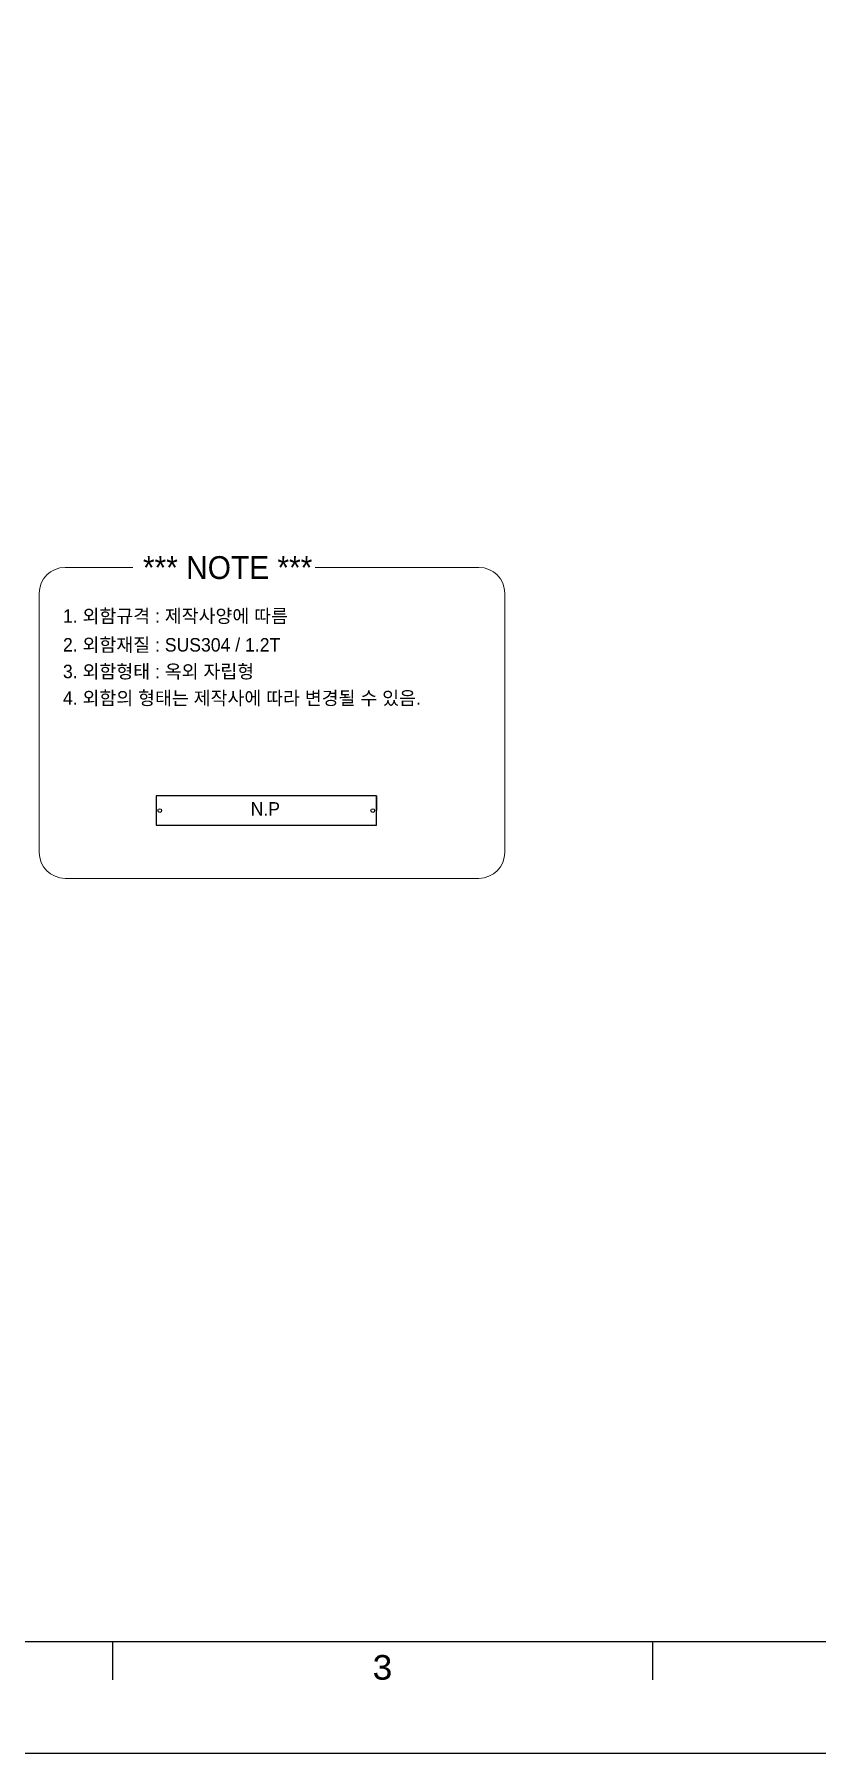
# Model space of a CAD drawing. Header units: feet. Extents: x 1 to 168002, y -59383 to 29717.
# Drawn here: x 25867 to 32840, y -59383 to -44062 of the extents above; entities that cross this region are included whole.
import ezdxf
from ezdxf.enums import TextEntityAlignment as Align

# ---------------------------------------------------------------- set-up
doc = ezdxf.new("R2010")
doc.units = ezdxf.units.FT
doc.header["$LTSCALE"] = 50
doc.header["$MEASUREMENT"] = 0
doc.linetypes.add('CONTINU', pattern=[0])
doc.layers.get('0').update_dxf_attribs({"linetype": 'CONTINUOUS'})
doc.layers.add('Border', color=7, linetype='CONTINUOUS', lineweight=0)
doc.layers.add('E-Text-1', color=2, linetype='CONTINUOUS')
doc.styles.add('TB-1$0$MONOTXT', font='monotxt_.ttf')
doc.styles.add('굴림', font='')
doc.styles.add('돋움', font='')
doc.styles.get('굴림').set_extended_font_data('Gulim')
doc.styles.get('돋움').set_extended_font_data('Dotum')

# ---------------------------------------------------------------- blocks, each defined once
blk = doc.blocks.new('FORMAT')
at = {"layer": 'Border', "color": 0, "linetype": 'Continuous', "lineweight": 25}
for p, q in [((2500, 1000), (41000, 1000)), ((26562, 1000), (26562, 659)), ((31375, 1000), (31375, 659)), ((31375, 1000), (31375, 659))]:
    blk.add_line(p, q, dxfattribs=at)
blk.add_lwpolyline([(0, 0), (0, 29700), (42000, 29700), (42000, 0)], close=True, dxfattribs=at)
at = {"layer": 'Border', "color": 0, "linetype": 'Continuous', "lineweight": 25, "style": 'TB-1$0$MONOTXT'}
blk.add_text('3', height=219, dxfattribs=at).set_placement((28968, 878), align=Align.TOP_CENTER)
blk = doc.blocks.new('TITLE')
at = {"xscale": 0.01, "yscale": 0.01, "zscale": 0.01}
blk.add_blockref('FORMAT', (0, 0), dxfattribs=at)

msp = doc.modelspace()

# ---------------------------------------------------------------- linework, layer by layer
at = {"color": 7, "lineweight": 9}
for p, q in [((26746.3, -48811.8, 0.1), (26141.5, -48811.8, 0.1)), ((28370.5, -48811.8, 0.1), (29829.8, -48811.8, 0.1)), ((25910.7, -49042.6, 0.1), (25910.7, -51352.2, 0.1)), ((26141.5, -51583, 0.1), (29829.8, -51583, 0.1))]:
    msp.add_line(p, q, dxfattribs=at)
at = {"lineweight": 9}
msp.add_line((30060.6, -51352.2, 0.1), (30060.6, -49042.6, 0.1), dxfattribs=at)
for p, q in [((28916.3, -50848.2, 0.1), (26952.6, -50848.2, 0.1)), ((26952.6, -50848.2, 0.1), (26952.6, -51110, 0.1)), ((28916.3, -51110, 0.1), (28916.3, -50848.2, 0.1)), ((28916.3, -50848.2, 0.1), (28916.3, -50979.1, 0.1)), ((26952.6, -51110, 0.1), (28916.3, -51110, 0.1))]:
    msp.add_line(p, q)
for centre in [(26985.4, -50979.1, 0.1), (28883.6, -50979.1, 0.1)]:
    msp.add_circle(centre, 16.4)
at = {"color": 7, "lineweight": 9}
for centre, start, end in [((26141.5, -49042.6, 0.1), 90, 180), ((29829.8, -49042.6, 0.1), 0, 90), ((26141.5, -51352.2, 0.1), 180, 270), ((29829.8, -51352.2, 0.1), 270, 0)]:
    msp.add_arc(centre, 230.8, start, end, dxfattribs=at)

# ---------------------------------------------------------------- block references
at = {"color": 7, "linetype": 'CONTINU', "ltscale": 100, "xscale": 100, "yscale": 100, "zscale": 100}
msp.add_blockref('TITLE', (1.4, -59383.3, 0.1), dxfattribs=at)

# ---------------------------------------------------------------- texts
at = {"color": 0, "style": '돋움'}
msp.add_text('N.P', height=120, dxfattribs=at).set_placement((27795, -51024, 0.1))
at = {"color": 0, "linetype": 'Continuous', "lineweight": 9, "insert": (26835.1, -48711.7, 0.1), "char_height": 203.59, "width": 2181.344, "attachment_point": 1, "style": '굴림'}
msp.add_mtext('{\\fHYkanB|b0|i0|c129|p18;*** NOTE ***}', dxfattribs=at)
at = {"layer": 'E-Text-1', "style": '돋움'}
for s, p in [('1. 외함규격 : 제작사양에 따름', (26122, -49304.9, 0.1)), ('2. 외함재질 : SUS304 / 1.2T ', (26122, -49561.9, 0.1)), ('3. 외함형태 : 옥외 자립형 ', (26122, -49799.2, 0.1)), ('4. 외함의 형태는 제작사에 따라 변경될 수 있음.', (26122, -50036.5, 0.1))]:
    msp.add_text(s, height=120, dxfattribs=at).set_placement(p)

doc.saveas('drawing.dxf')
